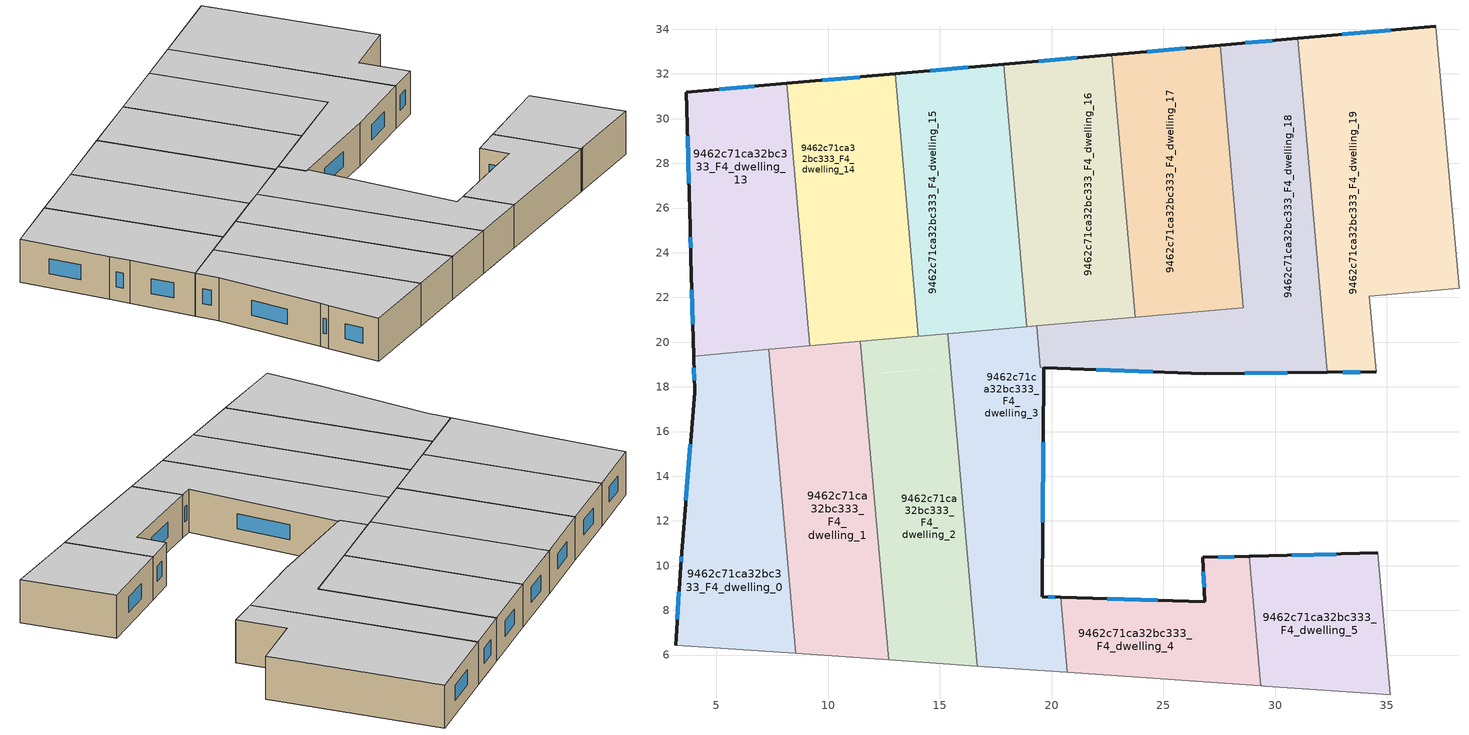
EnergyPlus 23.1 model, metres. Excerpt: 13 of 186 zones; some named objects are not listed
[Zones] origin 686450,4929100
9462c71ca32bc333_F4_dwelling_0
 floor to 9462c71ca32bc333_F3_dwelling_1 (EU_floor_Construction): 7.59,16.93 8.55,6.07 3.17,6.45 3.4,9.98 3.45,10.59 3.93,16.61 z12
 floor to 9462c71ca32bc333_F3_dwelling_2 (EU_floor_Construction): 7.35,19.67 7.59,16.93 3.93,16.61 4.02,17.77 3.98,19.37 z12
 wall outside (EU_wall_Construction): 3.97,19.37 4.02,17.77 3.45,10.59 3.4,9.98 3.17,6.45 z12:15
 wall to 9462c71ca32bc333_F4_dwelling_1 (EU_wall_Construction): 8.55,6.07 7.35,19.67 z12:15
 wall adiabatic (EU_wall_Construction): 3.17,6.45 8.55,6.07 z12:15
 wall to 9462c71ca32bc333_F4_dwelling_13 (EU_wall_Construction): 7.35,19.67 3.97,19.37 z12:15
 window (EU_Window_Construction): 3.83,15.43 3.63,12.92 / 3.99,18.85 4,18.29 / 3.32,8.83 3.24,7.6 / 3.43,10.39 3.41,10.18 z12.98:14.02
 ceiling to 9462c71ca32bc333_F5_dwelling_0 (EU_floor_Construction): 8.55,6.07 7.35,19.67 3.97,19.37 4.02,17.77 3.4,9.98 3.17,6.45 z15
9462c71ca32bc333_F4_dwelling_1
 floor to 9462c71ca32bc333_F3_dwelling_4 (EU_floor_Construction): 11.56,18.72 12.7,5.78 9.25,6.02 8.15,18.41 z12
 floor to 9462c71ca32bc333_F3_dwelling_1 (EU_floor_Construction): 8.28,16.99 9.25,6.02 8.55,6.07 7.59,16.93 z12
 floor to 9462c71ca32bc333_F3_dwelling_2 (EU_floor_Construction): 11.44,20.03 11.56,18.72 8.15,18.41 8.28,16.99 7.59,16.93 7.35,19.67 z12
 wall to 9462c71ca32bc333_F4_dwelling_2 (EU_wall_Construction): 12.7,5.78 11.44,20.03 z12:15
 wall adiabatic (EU_wall_Construction): 8.55,6.07 12.7,5.78 z12:15
 wall to 9462c71ca32bc333_F4_dwelling_14 (EU_wall_Construction): 11.44,20.03 9.18,19.83 z12:15
 wall to 9462c71ca32bc333_F4_dwelling_13 (EU_wall_Construction): 9.18,19.83 7.35,19.67 z12:15
 ceiling to 9462c71ca32bc333_F5_dwelling_1 (EU_floor_Construction): 12.7,5.78 11.44,20.03 7.35,19.67 8.55,6.07 z15
9462c71ca32bc333_F4_dwelling_13
 floor to 9462c71ca32bc333_F3_dwelling_0 (EU_floor_Construction): 8.15,31.57 8.77,24.55 3.85,24.12 3.82,25.14 3.66,31.18 z12
 floor to 9462c71ca32bc333_F3_dwelling_2 (EU_floor_Construction): 8.77,24.55 9.18,19.83 3.98,19.37 3.86,23.78 3.85,24.12 z12
 wall outside (EU_wall_Construction): 8.15,31.57 3.66,31.18 3.82,25.14 3.86,23.78 3.97,19.37 z12:15
 wall to 9462c71ca32bc333_F4_dwelling_14 (EU_wall_Construction): 9.18,19.83 8.15,31.57 z12:15
 window (EU_Window_Construction): 3.9,22.35 3.94,20.81 / 3.83,24.69 3.85,24.22 / 3.71,29.21 3.77,27.1 / 6.69,31.44 5.12,31.31 z12.98:14.02
 ceiling to 9462c71ca32bc333_F5_dwelling_13 (EU_floor_Construction): 9.18,19.83 8.15,31.57 3.66,31.18 3.82,25.14 3.86,23.78 3.97,19.37 z15
9462c71ca32bc333_F4_dwelling_14
 floor to 9462c71ca32bc333_F3_dwelling_0 (EU_floor_Construction): 11.25,31.85 11.87,24.83 8.77,24.55 8.15,31.57 z12
 floor to 9462c71ca32bc333_F3_dwelling_3 (EU_floor_Construction): 13,32 14.03,20.26 12.29,20.11 11.25,31.85 z12
 floor to 9462c71ca32bc333_F3_dwelling_2 (EU_floor_Construction): 11.87,24.83 12.28,20.11 9.18,19.83 8.77,24.55 z12
 wall outside (EU_wall_Construction): 13,32 8.15,31.57 z12:15
 wall to 9462c71ca32bc333_F4_dwelling_15 (EU_wall_Construction): 14.03,20.26 13,32 z12:15
 wall to 9462c71ca32bc333_F4_dwelling_2 (EU_wall_Construction): 11.44,20.03 14.03,20.26 z12:15
 window (EU_Window_Construction): 11.42,31.86 9.72,31.71 z12.98:14.02
 ceiling to 9462c71ca32bc333_F5_dwelling_14 (EU_floor_Construction): 14.03,20.26 13,32 8.15,31.57 9.18,19.83 z15
9462c71ca32bc333_F4_dwelling_15
 floor to 9462c71ca32bc333_F3_dwelling_6 (EU_floor_Construction): 17.84,32.43 18.83,21.3 16.38,21.08 15.39,32.21 z12
 floor to 9462c71ca32bc333_F3_dwelling_3 (EU_floor_Construction): 15.39,32.21 16.43,20.48 14.03,20.26 13,32 z12
 floor to 9462c71ca32bc333_F3_dwelling_7 (EU_floor_Construction): 18.83,21.3 18.88,20.69 16.43,20.48 16.38,21.08 z12
 wall outside (EU_wall_Construction): 17.84,32.43 13,32 z12:15
 wall to 9462c71ca32bc333_F4_dwelling_16 (EU_wall_Construction): 18.88,20.69 17.84,32.43 z12:15
 wall to 9462c71ca32bc333_F4_dwelling_3 (EU_wall_Construction): 15.35,20.38 18.88,20.69 z12:15
 wall to 9462c71ca32bc333_F4_dwelling_2 (EU_wall_Construction): 14.03,20.26 15.35,20.38 z12:15
 window (EU_Window_Construction): 16.27,32.29 14.57,32.14 z12.98:14.02
 ceiling to 9462c71ca32bc333_F5_dwelling_15 (EU_floor_Construction): 18.88,20.69 17.84,32.43 13,32 14.03,20.26 z15
9462c71ca32bc333_F4_dwelling_16
 floor to 9462c71ca32bc333_F3_dwelling_6 (EU_floor_Construction): 20.31,32.65 21.3,21.51 18.83,21.3 17.84,32.43 z12
 floor to 9462c71ca32bc333_F3_dwelling_7 (EU_floor_Construction): 21.3,21.51 21.35,20.91 18.88,20.69 18.83,21.3 z12
 floor adiabatic (EU_floor_Construction): 22.69,32.86 23.73,21.12 21.35,20.91 20.31,32.65 17.84,32.43 z12
 wall outside (EU_wall_Construction): 22.69,32.86 17.84,32.43 z12:15
 wall to 9462c71ca32bc333_F4_dwelling_17 (EU_wall_Construction): 23.73,21.12 22.69,32.86 z12:15
 wall to 9462c71ca32bc333_F4_dwelling_18 (EU_wall_Construction): 19.32,20.73 23.73,21.12 z12:15
 wall to 9462c71ca32bc333_F4_dwelling_3 (EU_wall_Construction): 18.88,20.69 19.32,20.73 z12:15
 window (EU_Window_Construction): 21.12,32.72 19.42,32.57 z12.98:14.02
 ceiling to 9462c71ca32bc333_F5_dwelling_16 (EU_floor_Construction): 23.73,21.12 22.69,32.86 17.84,32.43 18.88,20.69 z15
9462c71ca32bc333_F4_dwelling_17
 floor to 9462c71ca32bc333_F3_dwelling_9 (EU_floor_Construction): 26.24,33.17 27.28,21.43 24.47,21.19 23.44,32.92 z12
 floor to 9462c71ca32bc333_F3_dwelling_10 (EU_floor_Construction): 27.54,33.29 28.58,21.55 27.28,21.44 26.25,33.17 26.29,33.18 z12
 floor to 9462c71ca32bc333_F3_dwelling_8 (EU_floor_Construction): 23.44,32.92 24.47,21.19 23.73,21.12 22.69,32.86 z12
 wall outside (EU_wall_Construction): 27.54,33.29 22.69,32.86 z12:15
 wall to 9462c71ca32bc333_F4_dwelling_18 (EU_wall_Construction): 23.73,21.12 28.58,21.55 27.54,33.29 z12:15
 window (EU_Window_Construction): 25.97,33.15 24.27,33 z12.98:14.02
 ceiling to 9462c71ca32bc333_F5_dwelling_17 (EU_floor_Construction): 28.58,21.55 27.54,33.29 22.69,32.86 23.73,21.12 z15
9462c71ca32bc333_F4_dwelling_18
 floor to 9462c71ca32bc333_F3_dwelling_11 (EU_floor_Construction): 31,33.59 32.32,18.64 30.26,18.62 28.96,33.41 z12
 floor to 9462c71ca32bc333_F3_dwelling_10 (EU_floor_Construction): 28.96,33.41 30.26,18.62 27.58,18.59 27.53,18.59 27.28,21.44 28.58,21.55 27.54,33.29 z12
 floor to 9462c71ca32bc333_F3_dwelling_8 (EU_floor_Construction): 24.47,21.19 24.7,18.66 21.54,18.79 21.35,20.91 z12
 floor to 9462c71ca32bc333_F3_dwelling_7 (EU_floor_Construction): 21.35,20.91 21.54,18.79 19.65,18.87 19.48,18.88 19.32,20.73 z12
 floor to 9462c71ca32bc333_F3_dwelling_9 (EU_floor_Construction): 27.28,21.43 27.53,18.59 26.86,18.58 24.7,18.66 24.47,21.19 z12
 wall outside (EU_wall_Construction): 31,33.59 27.54,33.29 / 19.65,18.87 26.86,18.58 32.32,18.64 z12:15
 wall to 9462c71ca32bc333_F4_dwelling_19 (EU_wall_Construction): 32.32,18.64 31,33.59 z12:15
 wall to 9462c71ca32bc333_F4_dwelling_3 (EU_wall_Construction): 19.49,18.88 19.65,18.87 / 19.32,20.73 19.48,18.88 z12:15
 window (EU_Window_Construction): 29.87,33.49 28.67,33.39 / 28.63,18.6 30.54,18.62 / 22,18.77 24.51,18.67 z12.98:14.02
 ceiling to 9462c71ca32bc333_F5_dwelling_18 (EU_floor_Construction): 32.32,18.64 31,33.59 27.54,33.29 28.58,21.55 19.32,20.73 19.48,18.88 19.65,18.87 26.86,18.58 z15
9462c71ca32bc333_F4_dwelling_19
 floor to 9462c71ca32bc333_F3_dwelling_11 (EU_floor_Construction): 31.66,33.65 32.99,18.65 32.89,18.65 32.32,18.64 31,33.59 z12
 floor to 9462c71ca32bc333_F3_dwelling_12 (EU_floor_Construction): 34.37,33.89 35.4,22.15 34.21,22.05 34.51,18.67 32.99,18.65 31.66,33.65 z12
 floor to 9462c71ca32bc333_F3_dwelling_13 (EU_floor_Construction): 37.19,34.14 38.22,22.4 35.4,22.15 34.37,33.89 z12
 wall outside (EU_wall_Construction): 32.32,18.64 34.51,18.67 / 37.19,34.14 31,33.59 z12:15
 wall to 9462c71ca32bc333_F4_dwelling_20 (EU_wall_Construction): 38.22,22.4 37.19,34.14 z12:15
 wall to 9462c71ca32bc333_F4_dwelling_7 (EU_wall_Construction): 34.51,18.67 34.21,22.05 38.22,22.4 z12:15
 window (EU_Window_Construction): 33.03,18.65 33.8,18.66 / 35.17,33.96 33.01,33.77 z12.98:14.02
 ceiling to 9462c71ca32bc333_F5_dwelling_19 (EU_floor_Construction): 34.51,18.67 34.21,22.05 38.22,22.4 37.19,34.14 31,33.59 32.32,18.64 z15
9462c71ca32bc333_F4_dwelling_2
 floor to 9462c71ca32bc333_F3_dwelling_2 (EU_floor_Construction): 12.28,20.11 12.39,18.96 12.39,18.87 12.4,18.79 11.56,18.72 11.44,20.03 z12
 floor to 9462c71ca32bc333_F3_dwelling_5 (EU_floor_Construction): 15.48,18.89 16.66,5.51 13.56,5.72 12.42,18.62 z12
 floor to 9462c71ca32bc333_F3_dwelling_4 (EU_floor_Construction): 12.42,18.62 13.56,5.72 12.7,5.78 11.56,18.72 12.4,18.79 z12
 floor to 9462c71ca32bc333_F3_dwelling_3 (EU_floor_Construction): 15.35,20.38 15.48,18.89 12.42,18.62 12.4,18.79 12.39,18.87 12.39,18.96 12.29,20.11 z12
 wall to 9462c71ca32bc333_F4_dwelling_3 (EU_wall_Construction): 16.66,5.51 15.35,20.38 z12:15
 wall adiabatic (EU_wall_Construction): 12.7,5.78 16.66,5.51 z12:15
 ceiling to 9462c71ca32bc333_F5_dwelling_2 (EU_floor_Construction): 16.66,5.51 15.35,20.38 11.44,20.03 12.7,5.78 z15
9462c71ca32bc333_F4_dwelling_3
 floor to 9462c71ca32bc333_F3_dwelling_7 (EU_floor_Construction): 19.32,20.73 19.48,18.87 19.65,18.87 19.59,8.61 20.4,8.58 20.69,5.23 17.76,5.43 16.43,20.48 z12
 floor to 9462c71ca32bc333_F3_dwelling_3 (EU_floor_Construction): 16.43,20.48 16.56,18.99 15.48,18.89 15.35,20.38 z12
 floor adiabatic (EU_floor_Construction): 16.56,18.99 17.76,5.43 16.66,5.51 15.48,18.89 z12
 wall outside (EU_wall_Construction): 20.4,8.58 19.59,8.61 19.65,18.87 z12:15
 wall to 9462c71ca32bc333_F4_dwelling_4 (EU_wall_Construction): 20.69,5.23 20.4,8.58 z12:15
 wall adiabatic (EU_wall_Construction): 16.66,5.51 20.69,5.23 z12:15
 window (EU_Window_Construction): 19.61,11.94 19.63,15.53 / 20.13,8.59 19.85,8.6 z12.98:14.02
 ceiling to 9462c71ca32bc333_F5_dwelling_3 (EU_floor_Construction): 20.69,5.23 20.4,8.58 19.59,8.61 19.65,18.87 19.48,18.87 19.32,20.73 15.35,20.38 16.66,5.51 z15
9462c71ca32bc333_F4_dwelling_4
 floor to 9462c71ca32bc333_F3_dwelling_7 (EU_floor_Construction): 26.78,8.4 27.09,4.78 26.98,4.79 26.59,4.82 26.44,4.83 20.69,5.23 20.4,8.58 z12
 floor to 9462c71ca32bc333_F3_dwelling_14 (EU_floor_Construction): 28.85,10.42 29.36,4.62 27.09,4.78 26.78,8.4 26.84,8.4 26.77,10.37 z12
 wall outside (EU_wall_Construction): 28.85,10.42 26.77,10.37 26.84,8.4 20.4,8.58 z12:15
 wall to 9462c71ca32bc333_F4_dwelling_5 (EU_wall_Construction): 29.36,4.62 28.85,10.42 z12:15
 wall adiabatic (EU_wall_Construction): 20.69,5.23 29.36,4.62 z12:15
 window (EU_Window_Construction): 24.74,8.46 22.49,8.52 / 26.79,9.73 26.82,9.04 / 28.17,10.4 27.44,10.38 z12.98:14.02
 ceiling to 9462c71ca32bc333_F5_dwelling_4 (EU_floor_Construction): 29.36,4.62 28.85,10.42 26.77,10.37 26.84,8.4 20.4,8.58 20.69,5.23 z15
9462c71ca32bc333_F4_dwelling_5
 floor to 9462c71ca32bc333_F3_dwelling_14 (EU_floor_Construction): 34.58,10.57 35.14,4.22 29.55,4.61 29.41,4.62 29.37,4.62 29.36,4.62 28.85,10.42 28.9,10.42 z12
 wall outside (EU_wall_Construction): 34.58,10.57 28.9,10.42 28.85,10.42 z12:15
 wall to 9462c71ca32bc333_F4_dwelling_6 (EU_wall_Construction): 35.14,4.22 34.58,10.57 z12:15
 wall adiabatic (EU_wall_Construction): 29.36,4.62 29.41,4.62 29.56,4.61 35.14,4.22 z12:15
 window (EU_Window_Construction): 32.73,10.52 30.74,10.47 z12.98:14.02
 ceiling to 9462c71ca32bc333_F5_dwelling_5 (EU_floor_Construction): 35.14,4.22 34.58,10.57 28.9,10.42 28.85,10.42 29.36,4.62 29.41,4.62 29.56,4.61 z15
[Building]
EU S2 Campaign: North Axis=0; Terrain=City; Solar Distribution=FullExterior
[Site:Location]
Bologna: Latitude=44.5; Longitude=11.25; Time Zone=1; Elevation=37
[SizingPeriod:WeatherFileDays]
AnnualSizingPeriod: Begin Month=1; Begin Day of Month=1; End Month=12; End Day of Month=31; Day of Week for Start Day=Monday; Use Weather File Daylight Saving Period=No; Use Weather File Rain and Snow Indicators=No
[MATERIAL]
EU_InternalMass_Material: Roughness=MediumRough; Thickness=0.1; Conductivity=1; Density=1800; Specific Heat=900; Thermal Absorptance=0.9; Solar Absorptance=0.7; Visible Absorptance=0.7
[MATERIAL:NOMASS] Roughness=MediumRough; Thermal Absorptance=0.9; Solar Absorptance=0.7; Visible Absorptance=0.7
Name | Thermal Resistance
EU_wall_NoMass | 0.905828
EU_floor_NoMass | 0.67114
[WINDOWMATERIAL:SIMPLEGLAZINGSYSTEM]
EU_Window_SimpleGlazing: UFactor=4.52486; Solar Heat Gain Coefficient=0.85; Visible Transmittance=0.85
[CONSTRUCTION]
EU_wall_Construction: EU_wall_NoMass
EU_floor_Construction: EU_floor_NoMass
EU_Window_Construction: EU_Window_SimpleGlazing
EU_InternalMass_Construction: EU_InternalMass_Material
[ZONE] Type=1; Multiplier=1; Ceiling Height=autocalculate; Floor Area=autocalculate; Part of Total Floor Area=Yes
Name | Volume
9462c71ca32bc333_F4_dwelling_0 | 172.078
9462c71ca32bc333_F4_dwelling_1 | 172.1
9462c71ca32bc333_F4_dwelling_13 | 172.091
9462c71ca32bc333_F4_dwelling_14 | 172.12
9462c71ca32bc333_F4_dwelling_15 | 172.065
9462c71ca32bc333_F4_dwelling_16 | 172.138
9462c71ca32bc333_F4_dwelling_17 | 172.068
9462c71ca32bc333_F4_dwelling_18 | 223.211
9462c71ca32bc333_F4_dwelling_19 | 241.337
9462c71ca32bc333_F4_dwelling_2 | 172.094
9462c71ca32bc333_F4_dwelling_3 | 172.536
9462c71ca32bc333_F4_dwelling_4 | 104.305
9462c71ca32bc333_F4_dwelling_5 | 104.677
[INTERNALMASS] Construction=EU_InternalMass_Construction
Name | Zone or ZoneList | Surface Area
9462c71ca32bc333_F4_dwelling_0_EU_InternalMass | 9462c71ca32bc333_F4_dwelling_0 | 57.3643
9462c71ca32bc333_F4_dwelling_1_EU_InternalMass | 9462c71ca32bc333_F4_dwelling_1 | 57.3666
9462c71ca32bc333_F4_dwelling_2_EU_InternalMass | 9462c71ca32bc333_F4_dwelling_2 | 57.3644
9462c71ca32bc333_F4_dwelling_3_EU_InternalMass | 9462c71ca32bc333_F4_dwelling_3 | 57.5071
9462c71ca32bc333_F4_dwelling_4_EU_InternalMass | 9462c71ca32bc333_F4_dwelling_4 | 34.7676
9462c71ca32bc333_F4_dwelling_5_EU_InternalMass | 9462c71ca32bc333_F4_dwelling_5 | 34.8924
9462c71ca32bc333_F4_dwelling_13_EU_InternalMass | 9462c71ca32bc333_F4_dwelling_13 | 57.3665
9462c71ca32bc333_F4_dwelling_14_EU_InternalMass | 9462c71ca32bc333_F4_dwelling_14 | 57.3734
9462c71ca32bc333_F4_dwelling_15_EU_InternalMass | 9462c71ca32bc333_F4_dwelling_15 | 57.3549
9462c71ca32bc333_F4_dwelling_16_EU_InternalMass | 9462c71ca32bc333_F4_dwelling_16 | 57.3795
9462c71ca32bc333_F4_dwelling_17_EU_InternalMass | 9462c71ca32bc333_F4_dwelling_17 | 57.356
9462c71ca32bc333_F4_dwelling_18_EU_InternalMass | 9462c71ca32bc333_F4_dwelling_18 | 74.3967
9462c71ca32bc333_F4_dwelling_19_EU_InternalMass | 9462c71ca32bc333_F4_dwelling_19 | 80.4509
[OTHEREQUIPMENT] Fuel Type=Electricity; Design Level Calculation Method=Watts/Area; Power per Zone Floor Area=1; Fraction Latent=0; Fraction Radiant=0; Fraction Lost=0; Carbon Dioxide Generation Rate=0; EndUse Subcategory=EU_Step8_InternalGains
Name | Zone or ZoneList or Space or SpaceList | Schedule
EU_Step8_InternalGain_9462c71ca32bc333_F4_dwelling_0_f000 | 9462c71ca32bc333_F4_dwelling_0 | EU_Step8_GainSchedule_9462c71ca32bc333_F4_dwelling_0_f000
EU_Step8_InternalGain_9462c71ca32bc333_F4_dwelling_1_f000 | 9462c71ca32bc333_F4_dwelling_1 | EU_Step8_GainSchedule_9462c71ca32bc333_F4_dwelling_1_f000
EU_Step8_InternalGain_9462c71ca32bc333_F4_dwelling_2_f000 | 9462c71ca32bc333_F4_dwelling_2 | EU_Step8_GainSchedule_9462c71ca32bc333_F4_dwelling_2_f000
EU_Step8_InternalGain_9462c71ca32bc333_F4_dwelling_3_f000 | 9462c71ca32bc333_F4_dwelling_3 | EU_Step8_GainSchedule_9462c71ca32bc333_F4_dwelling_3_f000
EU_Step8_InternalGain_9462c71ca32bc333_F4_dwelling_4_f000 | 9462c71ca32bc333_F4_dwelling_4 | EU_Step8_GainSchedule_9462c71ca32bc333_F4_dwelling_4_f000
EU_Step8_InternalGain_9462c71ca32bc333_F4_dwelling_5_f000 | 9462c71ca32bc333_F4_dwelling_5 | EU_Step8_GainSchedule_9462c71ca32bc333_F4_dwelling_5_f000
EU_Step8_InternalGain_9462c71ca32bc333_F4_dwelling_13_f000 | 9462c71ca32bc333_F4_dwelling_13 | EU_Step8_GainSchedule_9462c71ca32bc333_F4_dwelling_13_f000
EU_Step8_InternalGain_9462c71ca32bc333_F4_dwelling_14_f000 | 9462c71ca32bc333_F4_dwelling_14 | EU_Step8_GainSchedule_9462c71ca32bc333_F4_dwelling_14_f000
EU_Step8_InternalGain_9462c71ca32bc333_F4_dwelling_15_f000 | 9462c71ca32bc333_F4_dwelling_15 | EU_Step8_GainSchedule_9462c71ca32bc333_F4_dwelling_15_f000
EU_Step8_InternalGain_9462c71ca32bc333_F4_dwelling_16_f000 | 9462c71ca32bc333_F4_dwelling_16 | EU_Step8_GainSchedule_9462c71ca32bc333_F4_dwelling_16_f000
EU_Step8_InternalGain_9462c71ca32bc333_F4_dwelling_17_f000 | 9462c71ca32bc333_F4_dwelling_17 | EU_Step8_GainSchedule_9462c71ca32bc333_F4_dwelling_17_f000
EU_Step8_InternalGain_9462c71ca32bc333_F4_dwelling_18_f000 | 9462c71ca32bc333_F4_dwelling_18 | EU_Step8_GainSchedule_9462c71ca32bc333_F4_dwelling_18_f000
EU_Step8_InternalGain_9462c71ca32bc333_F4_dwelling_19_f000 | 9462c71ca32bc333_F4_dwelling_19 | EU_Step8_GainSchedule_9462c71ca32bc333_F4_dwelling_19_f000
[ZONEVENTILATION:DESIGNFLOWRATE] Schedule=EU_AlwaysOn; Design Flow Rate Calculation Method=AirChanges/Hour; Air Changes per Hour=0.73129; Ventilation Type=Natural; Fan Pressure Rise=0; Fan Total Efficiency=1; Constant Term Coefficient=1; Temperature Term Coefficient=0; Velocity Term Coefficient=0; Velocity Squared Term Coefficient=0; Minimum Indoor Temperature=-100; Maximum Indoor Temperature=100; Delta Temperature=-100; Minimum Outdoor Temperature=-100; Maximum Outdoor Temperature=100; Maximum Wind Speed=40
Name | Zone or ZoneList or Space or SpaceList
EU_ConstantAir_9462c71ca32bc333_F4_dwelling_0 | 9462c71ca32bc333_F4_dwelling_0
EU_ConstantAir_9462c71ca32bc333_F4_dwelling_1 | 9462c71ca32bc333_F4_dwelling_1
EU_ConstantAir_9462c71ca32bc333_F4_dwelling_2 | 9462c71ca32bc333_F4_dwelling_2
EU_ConstantAir_9462c71ca32bc333_F4_dwelling_3 | 9462c71ca32bc333_F4_dwelling_3
EU_ConstantAir_9462c71ca32bc333_F4_dwelling_4 | 9462c71ca32bc333_F4_dwelling_4
EU_ConstantAir_9462c71ca32bc333_F4_dwelling_5 | 9462c71ca32bc333_F4_dwelling_5
EU_ConstantAir_9462c71ca32bc333_F4_dwelling_13 | 9462c71ca32bc333_F4_dwelling_13
EU_ConstantAir_9462c71ca32bc333_F4_dwelling_14 | 9462c71ca32bc333_F4_dwelling_14
EU_ConstantAir_9462c71ca32bc333_F4_dwelling_15 | 9462c71ca32bc333_F4_dwelling_15
EU_ConstantAir_9462c71ca32bc333_F4_dwelling_16 | 9462c71ca32bc333_F4_dwelling_16
EU_ConstantAir_9462c71ca32bc333_F4_dwelling_17 | 9462c71ca32bc333_F4_dwelling_17
EU_ConstantAir_9462c71ca32bc333_F4_dwelling_18 | 9462c71ca32bc333_F4_dwelling_18
EU_ConstantAir_9462c71ca32bc333_F4_dwelling_19 | 9462c71ca32bc333_F4_dwelling_19
[HVACTEMPLATE:ZONE:IDEALLOADSAIRSYSTEM] System Availability Schedule=EU_AlwaysOn; Maximum Heating Supply Air Temperature=50; Minimum Cooling Supply Air Temperature=13; Maximum Heating Supply Air Humidity Ratio=0.0156; Minimum Cooling Supply Air Humidity Ratio=0.0077; Heating Limit=NoLimit; Cooling Limit=NoLimit; Heating Availability Schedule=EU_AlwaysOn; Cooling Availability Schedule=EU_CoolingOff; Dehumidification Control Type=ConstantSensibleHeatRatio; Cooling Sensible Heat Ratio=0.7; Dehumidification Setpoint=60; Humidification Control Type=None; Humidification Setpoint=30; Outdoor Air Method=None; Outdoor Air Flow Rate per Person=0.00944; Outdoor Air Flow Rate per Zone Floor Area=0; Outdoor Air Flow Rate per Zone=0; Demand Controlled Ventilation Type=None; Outdoor Air Economizer Type=NoEconomizer; Heat Recovery Type=None; Sensible Heat Recovery Effectiveness=0.7; Latent Heat Recovery Effectiveness=0.65
Name | Template Thermostat
9462c71ca32bc333_F4_dwelling_0 | EU_HeatOnly_9462c71ca32bc333_F4_dwelling_0
9462c71ca32bc333_F4_dwelling_1 | EU_HeatOnly_9462c71ca32bc333_F4_dwelling_1
9462c71ca32bc333_F4_dwelling_2 | EU_HeatOnly_9462c71ca32bc333_F4_dwelling_2
9462c71ca32bc333_F4_dwelling_3 | EU_HeatOnly_9462c71ca32bc333_F4_dwelling_3
9462c71ca32bc333_F4_dwelling_4 | EU_HeatOnly_9462c71ca32bc333_F4_dwelling_4
9462c71ca32bc333_F4_dwelling_5 | EU_HeatOnly_9462c71ca32bc333_F4_dwelling_5
9462c71ca32bc333_F4_dwelling_13 | EU_HeatOnly_9462c71ca32bc333_F4_dwelling_13
9462c71ca32bc333_F4_dwelling_14 | EU_HeatOnly_9462c71ca32bc333_F4_dwelling_14
9462c71ca32bc333_F4_dwelling_15 | EU_HeatOnly_9462c71ca32bc333_F4_dwelling_15
9462c71ca32bc333_F4_dwelling_16 | EU_HeatOnly_9462c71ca32bc333_F4_dwelling_16
9462c71ca32bc333_F4_dwelling_17 | EU_HeatOnly_9462c71ca32bc333_F4_dwelling_17
9462c71ca32bc333_F4_dwelling_18 | EU_HeatOnly_9462c71ca32bc333_F4_dwelling_18
9462c71ca32bc333_F4_dwelling_19 | EU_HeatOnly_9462c71ca32bc333_F4_dwelling_19
[SIZING:ZONE] Zone Cooling Design Supply Air Temperature Input Method=SupplyAirTemperature; Zone Cooling Design Supply Air Temperature=13; Zone Heating Design Supply Air Temperature Input Method=SupplyAirTemperature; Zone Heating Design Supply Air Temperature=50; Zone Cooling Design Supply Air Humidity Ratio=0.008; Zone Heating Design Supply Air Humidity Ratio=0.008; Cooling Design Air Flow Method=DesignDay; Cooling Design Air Flow Rate=0; Cooling Minimum Air Flow per Zone Floor Area=0.000762; Cooling Minimum Air Flow=0; Cooling Minimum Air Flow Fraction=0.2; Heating Design Air Flow Method=DesignDay; Heating Design Air Flow Rate=0; Heating Maximum Air Flow per Zone Floor Area=0.002032; Heating Maximum Air Flow=0.141576; Heating Maximum Air Flow Fraction=0.3; Account for Dedicated Outdoor Air System=No; Dedicated Outdoor Air System Control Strategy=NeutralSupplyAir; Dedicated Outdoor Air Low Setpoint Temperature for Design=autosize; Dedicated Outdoor Air High Setpoint Temperature for Design=autosize; Zone Load Sizing Method=Sensible Load Only No Latent Load; Zone Latent Cooling Design Supply Air Humidity Ratio Input Method=HumidityRatioDifference; Zone Cooling Design Supply Air Humidity Ratio Difference=0.005; Zone Latent Heating Design Supply Air Humidity Ratio Input Method=HumidityRatioDifference; Zone Humidification Design Supply Air Humidity Ratio Difference=0.005
9462c71ca32bc333_F4_dwelling_0; 9462c71ca32bc333_F4_dwelling_1; 9462c71ca32bc333_F4_dwelling_2; 9462c71ca32bc333_F4_dwelling_3; 9462c71ca32bc333_F4_dwelling_4; 9462c71ca32bc333_F4_dwelling_5; 9462c71ca32bc333_F4_dwelling_13; 9462c71ca32bc333_F4_dwelling_14; 9462c71ca32bc333_F4_dwelling_15; 9462c71ca32bc333_F4_dwelling_16; 9462c71ca32bc333_F4_dwelling_17; 9462c71ca32bc333_F4_dwelling_18; 9462c71ca32bc333_F4_dwelling_19
[SCHEDULE:CONSTANT]
Name | Hourly Value
EU_AlwaysOn | 1
EU_CoolingOff | 0
[SCHEDULE:FILE] Column Number=1; Rows to Skip at Top=0; Number of Hours of Data=8760; Column Separator=Comma; Interpolate to Timestep=No; Minutes per Item=60; Adjust Schedule for Daylight Savings=Yes
Name | File
EU_Step8_GainSchedule_9462c71ca32bc333_F4_dwelling_0_f000 | ../../schedules/9462c71ca32bc333/9462c71ca32bc333_F4_dwelling_0_f000_gain.csv
EU_Step8_GainSchedule_9462c71ca32bc333_F4_dwelling_1_f000 | ../../schedules/9462c71ca32bc333/9462c71ca32bc333_F4_dwelling_1_f000_gain.csv
EU_Step8_GainSchedule_9462c71ca32bc333_F4_dwelling_2_f000 | ../../schedules/9462c71ca32bc333/9462c71ca32bc333_F4_dwelling_2_f000_gain.csv
EU_Step8_GainSchedule_9462c71ca32bc333_F4_dwelling_3_f000 | ../../schedules/9462c71ca32bc333/9462c71ca32bc333_F4_dwelling_3_f000_gain.csv
EU_Step8_GainSchedule_9462c71ca32bc333_F4_dwelling_4_f000 | ../../schedules/9462c71ca32bc333/9462c71ca32bc333_F4_dwelling_4_f000_gain.csv
EU_Step8_GainSchedule_9462c71ca32bc333_F4_dwelling_5_f000 | ../../schedules/9462c71ca32bc333/9462c71ca32bc333_F4_dwelling_5_f000_gain.csv
EU_Step8_GainSchedule_9462c71ca32bc333_F4_dwelling_13_f000 | ../../schedules/9462c71ca32bc333/9462c71ca32bc333_F4_dwelling_13_f000_gain.csv
EU_Step8_GainSchedule_9462c71ca32bc333_F4_dwelling_14_f000 | ../../schedules/9462c71ca32bc333/9462c71ca32bc333_F4_dwelling_14_f000_gain.csv
EU_Step8_GainSchedule_9462c71ca32bc333_F4_dwelling_15_f000 | ../../schedules/9462c71ca32bc333/9462c71ca32bc333_F4_dwelling_15_f000_gain.csv
EU_Step8_GainSchedule_9462c71ca32bc333_F4_dwelling_16_f000 | ../../schedules/9462c71ca32bc333/9462c71ca32bc333_F4_dwelling_16_f000_gain.csv
EU_Step8_GainSchedule_9462c71ca32bc333_F4_dwelling_17_f000 | ../../schedules/9462c71ca32bc333/9462c71ca32bc333_F4_dwelling_17_f000_gain.csv
EU_Step8_GainSchedule_9462c71ca32bc333_F4_dwelling_18_f000 | ../../schedules/9462c71ca32bc333/9462c71ca32bc333_F4_dwelling_18_f000_gain.csv
EU_Step8_GainSchedule_9462c71ca32bc333_F4_dwelling_19_f000 | ../../schedules/9462c71ca32bc333/9462c71ca32bc333_F4_dwelling_19_f000_gain.csv
